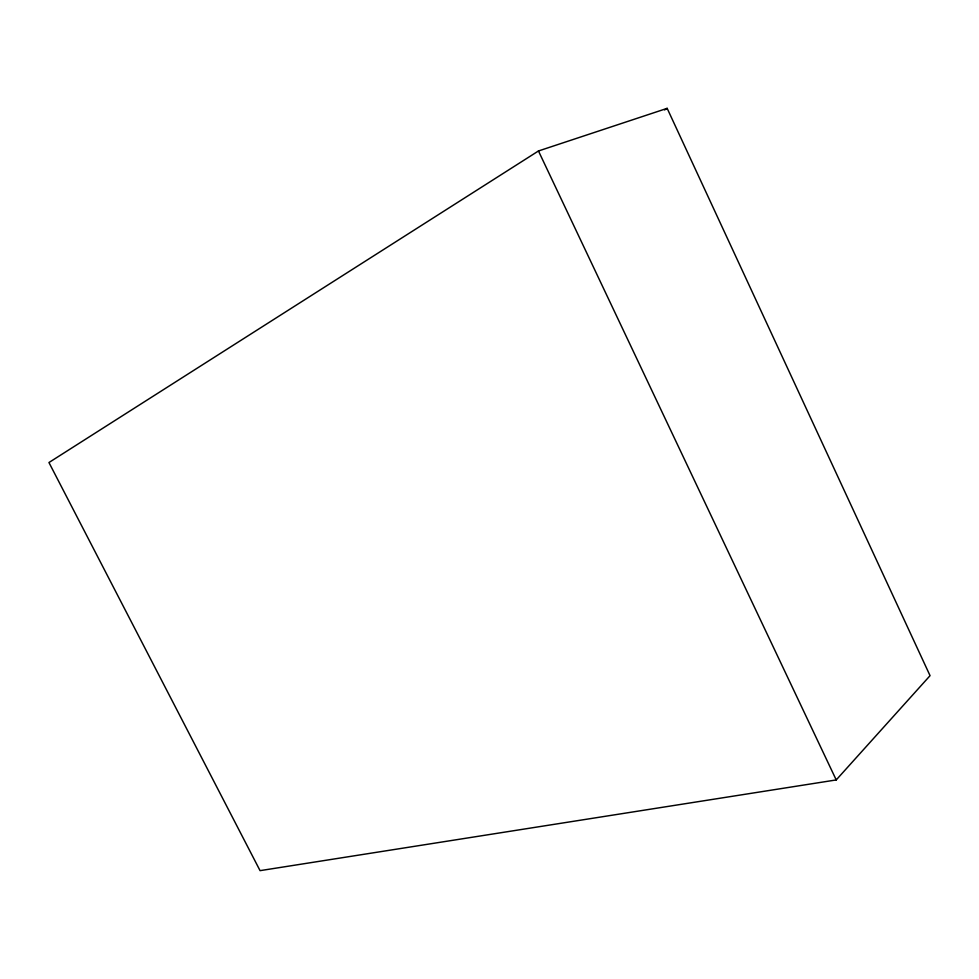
<?xml version="1.0" encoding="UTF-8"?>
<svg xmlns="http://www.w3.org/2000/svg" width="979" height="979" viewBox="0 0 979 979"><rect width="100%" height="100%" fill="white"/><g stroke="black" fill="none" stroke-linecap="round" stroke-linejoin="round"><path stroke-width="1.47" d="M836.225 779.933L930.05 675.669L667.164 108.351L538.462 150.974L48.95 462.529L260.059 870.649L836.225 779.933L538.462 150.974M664.557 109.942L667.164 108.351"/></g></svg>
